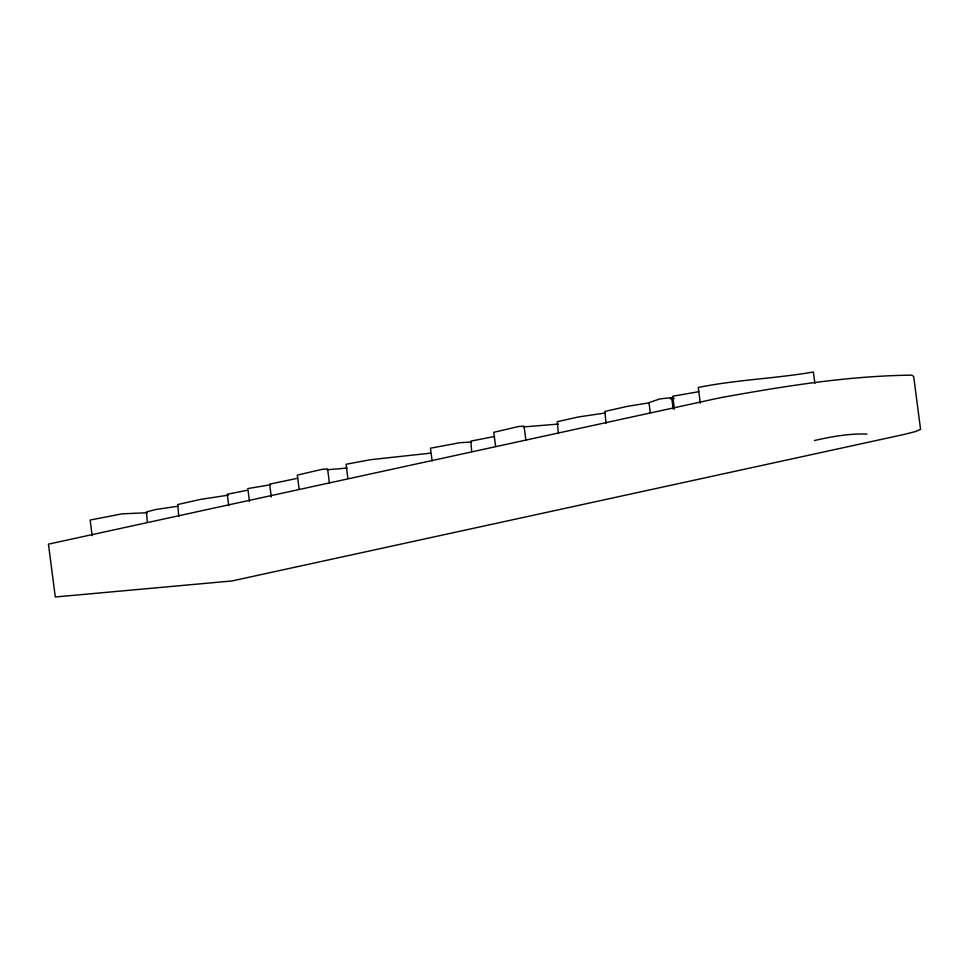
<?xml version="1.0" encoding="UTF-8"?>
<svg xmlns="http://www.w3.org/2000/svg" width="969" height="969" viewBox="0 0 969 969"><rect width="100%" height="100%" fill="white"/><g stroke="black" fill="none" stroke-linecap="round" stroke-linejoin="round"><path stroke-width="1.45" d="M814.457 440.52C831.414 436.619 850.116 433.337 866.989 434.088M297.749 478.25L269.624 484.149L271.284 496.94M698.806 391.682L672.728 396.248L674.388 409.027M246.804 490.362L227.267 494.251L228.745 505.612M494.529 436.486L470.825 441.113L471.709 451.602M270.545 484.766L247.81 488.582L249.469 501.373M649.278 402.813L627.512 406.326L604.874 411.437L606 423.344M178.005 506.193L155.827 509.524L146.44 511.911L147.349 522.376M670.245 398.816L674.291 398.344M430.454 453.153L370.594 459.694L346.066 464.26L347.919 478.468M228.369 495.135L200.341 499.435L177.69 504.546L178.817 516.453M605.116 413.012L578.227 416.997L557.272 421.709L558.41 433.518M147.106 512.746L122.142 513.836L90.141 520.038L92.164 535.663M523.381 426.966L558.374 424.059M326.928 469.783L347.168 468.051M471.503 442.058L459.887 442.7L430.454 448.211L432.113 461.002M814.868 383.385L813.391 372.011C775.297 378.576 736.246 379.727 698.261 387.491L700.296 403.116M673.164 408.991L671.687 397.617L659.816 398.925L648.976 402.644L650.272 412.588M525.888 440.326L524.047 426.118L518.342 426.554L493.778 432.307L495.619 446.515M329.436 483.143L327.583 468.935L321.878 469.371L297.313 475.125L299.167 489.333M920.55 429.352L915.293 431.617L903.193 434.645L231.894 580.964L55.306 596.989L48.45 544.154L719.749 397.835C783.097 386.365 847.269 375.863 911.744 375.16L913.694 376.517L920.55 429.352"/></g></svg>
